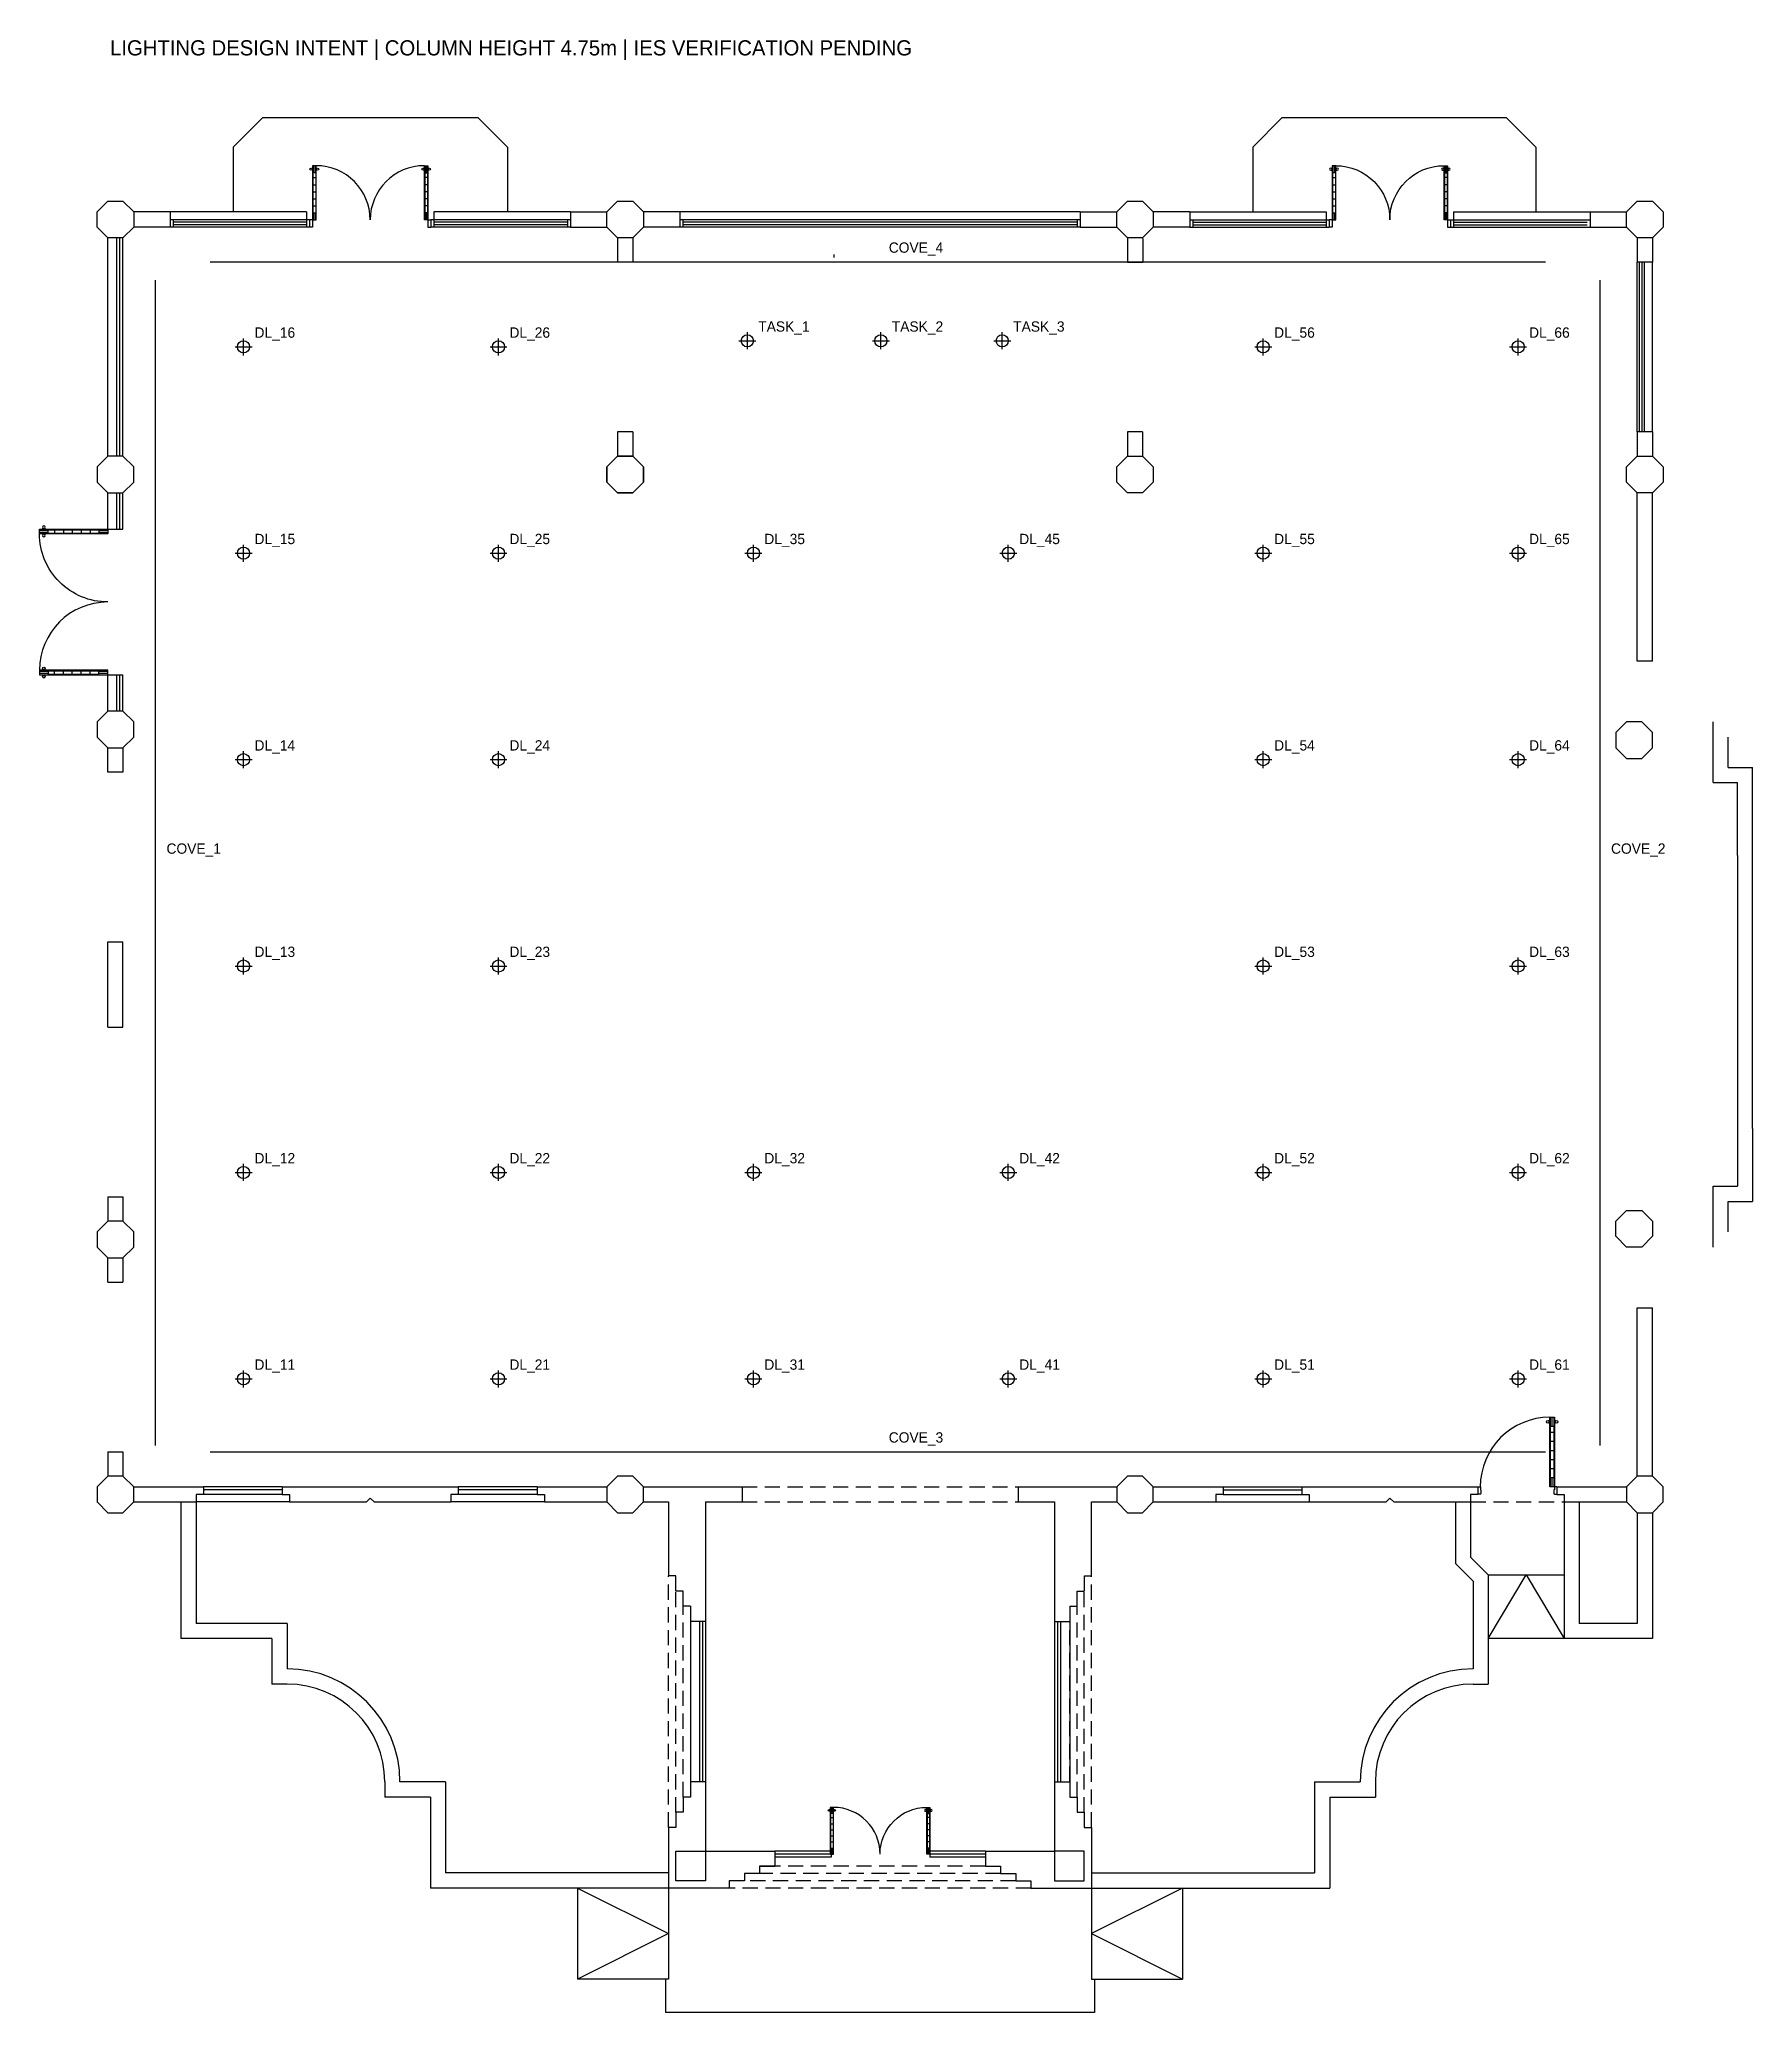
# Model space of a CAD drawing. Header units: metres. Extents: x 19.6 to 47.9, y 6.8 to 39.3.
import ezdxf

# ---------------------------------------------------------------- set-up
doc = ezdxf.new("R2010")
doc.units = ezdxf.units.M
doc.linetypes.add('HIDDEN', pattern=[0.375, 0.25, -0.125])
for name, color, linetype in [('00_SOURCE_ARCHITECTURE', 8, 'Continuous'), ('01_GENERAL_DL', 2, 'Continuous'), ('02_RECEPTION_TASK', 1, 'Continuous'), ('03_COVE', 3, 'Continuous'), ('05_IDS', 7, 'Continuous'), ('DOOR', 5, 'Continuous')]:
    doc.layers.add(name, color=color, linetype=linetype)

# ---------------------------------------------------------------- blocks, each defined once
blk = doc.blocks.new('HHHBHHB')
at = {"layer": 'DOOR'}
for p, q in [((2938.643, 449.729), (2938.643, 448.649)), ((2938.713, 449.729), (2938.643, 449.729)), ((2938.664, 449.588), (2938.664, 449.729)), ((2938.692, 449.588), (2938.692, 449.729)), ((2938.713, 448.649), (2938.713, 449.729)), ((2940.873, 448.649), (2940.873, 449.729)), ((2940.873, 449.729), (2940.943, 449.729)), ((2940.894, 449.588), (2940.894, 449.729)), ((2940.922, 449.588), (2940.922, 449.729)), ((2940.943, 449.729), (2940.943, 448.649)), ((2938.713, 449.588), (2938.643, 449.588)), ((2938.65, 449.588), (2938.65, 448.789)), ((2938.65, 449.49), (2938.706, 449.49)), ((2938.65, 449.35), (2938.706, 449.35)), ((2938.706, 449.588), (2938.706, 448.789)), ((2940.873, 449.588), (2940.943, 449.588)), ((2940.88, 449.588), (2940.88, 448.789)), ((2940.936, 449.49), (2940.88, 449.49)), ((2940.936, 449.35), (2940.88, 449.35)), ((2940.936, 449.588), (2940.936, 448.789)), ((2938.65, 449.21), (2938.706, 449.21)), ((2938.65, 449.069), (2938.706, 449.069)), ((2938.65, 448.929), (2938.706, 448.929)), ((2940.936, 449.21), (2940.88, 449.21)), ((2940.936, 449.069), (2940.88, 449.069)), ((2940.936, 448.929), (2940.88, 448.929)), ((2938.643, 448.789), (2938.713, 448.789)), ((2938.643, 448.649), (2938.713, 448.649)), ((2938.664, 448.649), (2938.664, 448.789)), ((2938.692, 448.649), (2938.692, 448.789)), ((2940.943, 448.789), (2940.873, 448.789)), ((2940.943, 448.649), (2940.873, 448.649)), ((2940.894, 448.649), (2940.894, 448.789)), ((2940.922, 448.649), (2940.922, 448.789))]:
    blk.add_line(p, q, dxfattribs=at)
for centre in [(2938.612, 449.659), (2938.744, 449.659), (2940.841, 449.659), (2940.974, 449.659)]:
    blk.add_circle(centre, 0.021, dxfattribs=at)
for centre, radius, start, end in [((2938.713, 448.649), 1.08, 0, 90), ((2940.873, 448.649), 1.08, 90, 180), ((2938.629, 449.692), 0.0168, 234.97, 326.2886), ((2938.629, 449.625), 0.0168, 33.7114, 125.03), ((2938.727, 449.692), 0.0168, 213.7114, 305.03), ((2938.727, 449.625), 0.0168, 54.97, 146.2886), ((2940.859, 449.692), 0.0168, 234.97, 326.2886), ((2940.859, 449.625), 0.0168, 33.7114, 125.03), ((2940.957, 449.692), 0.0168, 213.7114, 305.03), ((2940.957, 449.625), 0.0168, 54.97, 146.2886)]:
    blk.add_arc(centre, radius, start, end, dxfattribs=at)
blk = doc.blocks.new('GGQSW')
at = {"layer": 'DOOR'}
for p, q in [((2937.589, 444.547), (2937.539, 444.547)), ((2937.589, 444.427), (2937.539, 444.427)), ((2937.589, 444.547), (2937.589, 444.427)), ((2939.489, 444.547), (2939.539, 444.547)), ((2939.489, 444.547), (2939.489, 444.427)), ((2939.489, 444.427), (2939.539, 444.427))]:
    blk.add_line(p, q, dxfattribs=at)
at = {"layer": 'DOOR', "xscale": 0.826086956521868, "yscale": 0.826086956521868, "zscale": 0.826086956521868}
blk.add_blockref('HHHBHHB', (510.014, 73.925), dxfattribs=at)
blk = doc.blocks.new('D')
at = {"layer": 'DOOR'}
for p, q in [((-0.77, 0.77), (-0.82, 0.77)), ((-0.82, 0.77), (-0.82, 0)), ((-0.77, 0.67), (-0.82, 0.67)), ((-0.815, 0.67), (-0.815, 0.1)), ((-0.805, 0.67), (-0.805, 0.77)), ((-0.785, 0.67), (-0.785, 0.77)), ((-0.775, 0.67), (-0.775, 0.1)), ((-0.77, 0), (-0.77, 0.77)), ((-0.815, 0.6), (-0.775, 0.6)), ((-0.815, 0.5), (-0.775, 0.5)), ((-0.815, 0.4), (-0.775, 0.4)), ((-0.815, 0.3), (-0.775, 0.3)), ((-0.82, 0.1), (-0.77, 0.1)), ((-0.82, 0), (-0.77, 0)), ((-0.815, 0.2), (-0.775, 0.2)), ((-0.805, 0), (-0.805, 0.1)), ((-0.785, 0), (-0.785, 0.1))]:
    blk.add_line(p, q, dxfattribs=at)
for centre in [(-0.842, 0.72), (-0.748, 0.72)]:
    blk.add_circle(centre, 0.015, dxfattribs=at)
for centre, radius, start, end in [((-0.83, 0.744), 0.012, 234.97, 326.2886), ((-0.83, 0.696), 0.012, 33.7114, 125.03), ((-0.77, 0), 0.77, 0, 90), ((-0.76, 0.744), 0.012, 213.7114, 305.03), ((-0.76, 0.696), 0.012, 54.97, 146.2886)]:
    blk.add_arc(centre, radius, start, end, dxfattribs=at)
blk = doc.blocks.new('FFFVQQQQSQQQS')
at = {"layer": 'DOOR'}
for p, q in [((2765.71, 366.883), (2765.785, 366.883)), ((2765.71, 365.737), (2765.71, 366.883)), ((2765.71, 366.734), (2765.785, 366.734)), ((2765.718, 366.734), (2765.718, 365.886)), ((2765.777, 366.63), (2765.718, 366.63)), ((2765.733, 366.734), (2765.733, 366.883)), ((2765.763, 366.734), (2765.763, 366.883)), ((2765.777, 366.734), (2765.777, 365.886)), ((2765.785, 366.883), (2765.785, 365.737)), ((2765.777, 366.481), (2765.718, 366.481)), ((2765.777, 366.332), (2765.718, 366.332)), ((2765.777, 366.183), (2765.718, 366.183)), ((2765.777, 366.035), (2765.718, 366.035)), ((2764.525, 365.737), (2764.565, 365.737)), ((2764.525, 365.737), (2764.525, 365.617)), ((2764.565, 365.737), (2764.565, 365.687)), ((2764.565, 365.687), (2764.57, 365.687)), ((2764.575, 365.682), (2764.575, 365.627)), ((2765.785, 365.886), (2765.71, 365.886)), ((2765.785, 365.737), (2765.71, 365.737)), ((2765.733, 365.737), (2765.733, 365.886)), ((2765.763, 365.737), (2765.763, 365.886)), ((2765.775, 365.682), (2765.775, 365.627)), ((2765.785, 365.687), (2765.78, 365.687)), ((2765.785, 365.737), (2765.785, 365.687)), ((2765.825, 365.737), (2765.785, 365.737)), ((2765.825, 365.737), (2765.825, 365.617)), ((2764.565, 365.617), (2764.525, 365.617)), ((2765.785, 365.617), (2765.825, 365.617))]:
    blk.add_line(p, q, dxfattribs=at)
for centre in [(2765.677, 366.808), (2765.818, 366.808)]:
    blk.add_circle(centre, 0.0223, dxfattribs=at)
for centre, radius, start, end in [((2765.71, 365.737), 1.146, 90, 180), ((2765.696, 366.844), 0.0178, 234.97, 326.2886), ((2765.696, 366.773), 0.0178, 33.7114, 125.03), ((2765.8, 366.844), 0.0178, 213.7114, 305.03), ((2765.8, 366.773), 0.0178, 54.97, 146.2886), ((2764.57, 365.682), 0.005, 360, 90), ((2765.78, 365.682), 0.005, 90, 180), ((2764.565, 365.627), 0.01, 270, 360), ((2765.785, 365.627), 0.01, 180, 270)]:
    blk.add_arc(centre, radius, start, end, dxfattribs=at)

msp = doc.modelspace()

# ---------------------------------------------------------------- linework, layer by layer
at = {"layer": '00_SOURCE_ARCHITECTURE'}
for p, q in [((22.826, 37.489), (23.309, 37.972)), ((26.864, 37.972), (23.309, 37.972)), ((27.347, 37.489), (26.864, 37.972)), ((39.626, 37.489), (40.109, 37.972)), ((43.809, 37.972), (40.109, 37.972)), ((44.292, 37.489), (43.809, 37.972)), ((22.826, 37.489), (22.826, 36.422)), ((27.347, 37.489), (27.347, 36.422)), ((39.626, 37.489), (39.626, 36.422)), ((44.292, 37.489), (44.292, 36.422)), ((21.789, 36.422), (21.189, 36.422)), ((24.037, 36.422), (21.789, 36.422)), ((21.789, 36.422), (21.789, 36.172)), ((21.789, 36.422), (21.789, 36.172)), ((24.037, 36.422), (24.037, 36.172)), ((26.137, 36.422), (26.137, 36.172)), ((28.385, 36.422), (26.137, 36.422)), ((28.385, 36.422), (28.385, 36.172)), ((28.385, 36.422), (28.985, 36.422)), ((28.385, 36.422), (28.385, 36.172)), ((30.189, 36.422), (29.589, 36.422)), ((36.785, 36.422), (30.189, 36.422)), ((30.189, 36.422), (30.189, 36.172)), ((36.785, 36.422), (37.385, 36.422)), ((36.785, 36.422), (36.785, 36.172)), ((38.589, 36.422), (37.989, 36.422)), ((38.589, 36.422), (40.837, 36.422)), ((38.589, 36.422), (38.589, 36.172)), ((38.589, 36.422), (38.589, 36.172)), ((40.837, 36.422), (40.837, 36.172)), ((42.937, 36.422), (45.185, 36.422)), ((42.937, 36.422), (42.937, 36.172)), ((45.185, 36.422), (45.185, 36.172)), ((45.185, 36.422), (45.785, 36.422)), ((21.789, 36.172), (21.189, 36.172)), ((24.087, 36.292), (21.789, 36.292)), ((24.087, 36.172), (21.789, 36.172)), ((21.839, 36.292), (21.839, 36.172)), ((24.037, 36.252), (21.839, 36.252)), ((24.037, 36.212), (21.839, 36.212)), ((24.087, 36.292), (24.087, 36.172)), ((26.087, 36.292), (26.087, 36.172)), ((28.385, 36.292), (26.087, 36.292)), ((28.385, 36.172), (26.087, 36.172)), ((28.335, 36.252), (26.137, 36.252)), ((28.335, 36.212), (26.137, 36.212)), ((28.335, 36.292), (28.335, 36.172)), ((28.385, 36.172), (28.985, 36.172)), ((30.189, 36.172), (29.589, 36.172)), ((36.785, 36.292), (30.189, 36.292)), ((36.785, 36.172), (30.189, 36.172)), ((30.239, 36.292), (30.239, 36.172)), ((36.735, 36.252), (30.239, 36.252)), ((36.735, 36.212), (30.239, 36.212)), ((36.735, 36.292), (36.735, 36.172)), ((36.785, 36.172), (37.385, 36.172)), ((38.589, 36.172), (37.989, 36.172)), ((38.589, 36.292), (40.887, 36.292)), ((38.589, 36.172), (40.887, 36.172)), ((38.639, 36.292), (38.639, 36.172)), ((38.639, 36.252), (40.837, 36.252)), ((38.639, 36.212), (40.837, 36.212)), ((40.887, 36.292), (40.887, 36.172)), ((42.887, 36.292), (42.887, 36.172)), ((42.887, 36.292), (45.185, 36.292)), ((42.887, 36.172), (45.185, 36.172)), ((42.937, 36.252), (45.135, 36.252)), ((42.937, 36.212), (45.135, 36.212)), ((45.185, 36.172), (45.785, 36.172)), ((20.762, 32.399), (20.762, 35.995)), ((20.912, 32.399), (20.912, 35.995)), ((20.962, 32.399), (20.962, 35.995)), ((21.012, 32.399), (21.012, 35.995)), ((29.162, 35.995), (29.162, 35.595)), ((29.412, 35.995), (29.412, 35.595)), ((37.564, 35.987), (37.564, 35.587)), ((37.814, 35.987), (37.814, 35.587)), ((45.962, 35.995), (45.962, 35.595)), ((46.212, 35.995), (46.212, 35.595)), ((29.412, 35.595), (29.162, 35.595)), ((32.733, 35.67), (32.733, 35.72)), ((37.814, 35.587), (37.564, 35.587)), ((46.212, 35.595), (45.962, 35.595)), ((45.962, 32.799), (45.962, 35.595)), ((46.002, 32.799), (46.002, 35.595)), ((46.042, 32.799), (46.042, 35.595)), ((46.082, 32.799), (46.082, 35.595)), ((46.212, 32.799), (46.212, 35.595)), ((29.412, 32.799), (29.162, 32.799)), ((29.162, 32.799), (29.162, 32.399)), ((29.412, 32.799), (29.412, 32.399)), ((37.812, 32.799), (37.562, 32.799)), ((37.562, 32.799), (37.562, 32.399)), ((37.812, 32.799), (37.812, 32.399)), ((46.212, 32.799), (45.962, 32.799)), ((45.962, 32.799), (45.962, 32.399)), ((46.212, 32.799), (46.212, 32.399)), ((20.762, 31.195), (20.762, 31.795)), ((20.912, 31.195), (20.912, 31.795)), ((20.962, 31.195), (20.962, 31.795)), ((21.012, 31.195), (21.012, 31.795)), ((45.962, 29.022), (45.962, 31.795)), ((46.212, 29.022), (46.212, 31.795)), ((20.762, 31.195), (21.012, 31.195)), ((46.212, 29.022), (45.962, 29.022)), ((20.762, 28.199), (20.762, 28.799)), ((20.762, 28.799), (21.012, 28.799)), ((20.912, 28.199), (20.912, 28.799)), ((20.962, 28.199), (20.962, 28.799)), ((21.012, 28.199), (21.012, 28.799)), ((47.212, 27.022), (47.212, 28.022)), ((47.462, 27.272), (47.462, 27.772)), ((20.762, 27.195), (20.762, 27.595)), ((21.012, 27.595), (21.012, 27.195)), ((21.012, 27.195), (20.762, 27.195)), ((47.212, 27.022), (47.612, 27.022)), ((47.462, 27.272), (47.862, 27.272)), ((47.612, 25.822), (47.612, 27.022)), ((47.862, 26.072), (47.862, 27.272)), ((47.862, 21.322), (47.862, 26.072)), ((47.612, 25.822), (47.612, 21.572)), ((20.762, 22.995), (20.762, 24.399)), ((20.762, 24.399), (21.012, 24.399)), ((21.012, 22.995), (21.012, 24.399)), ((20.762, 22.995), (21.012, 22.995)), ((47.612, 21.572), (47.612, 20.372)), ((47.862, 21.322), (47.862, 20.122)), ((20.762, 20.199), (20.762, 19.799)), ((20.762, 20.199), (21.012, 20.199)), ((21.012, 20.199), (21.012, 19.799)), ((47.212, 20.372), (47.612, 20.372)), ((47.212, 19.372), (47.212, 20.372)), ((47.462, 20.122), (47.862, 20.122)), ((47.462, 19.622), (47.462, 20.122)), ((20.762, 18.945), (20.762, 19.195)), ((21.012, 19.195), (21.012, 18.795)), ((20.762, 18.795), (20.762, 18.945)), ((20.762, 18.795), (21.012, 18.795)), ((45.962, 18.372), (46.212, 18.372)), ((45.962, 15.599), (45.962, 18.372)), ((46.212, 15.599), (46.212, 18.372)), ((20.762, 15.999), (20.762, 15.599)), ((20.762, 15.999), (21.012, 15.999)), ((21.012, 15.999), (21.012, 15.599)), ((21.189, 15.422), (22.337, 15.422)), ((22.217, 15.297), (22.217, 15.172)), ((22.337, 15.297), (22.217, 15.297)), ((23.637, 15.422), (22.337, 15.422)), ((22.337, 15.422), (22.337, 15.297)), ((23.637, 15.372), (22.337, 15.372)), ((23.637, 15.297), (22.337, 15.297)), ((23.637, 15.422), (26.537, 15.422)), ((23.637, 15.422), (26.537, 15.422)), ((23.637, 15.422), (23.637, 15.297)), ((23.637, 15.297), (23.757, 15.297)), ((23.757, 15.297), (23.757, 15.172)), ((26.417, 15.297), (26.417, 15.172)), ((26.537, 15.297), (26.417, 15.297)), ((26.417, 15.297), (26.417, 15.172)), ((26.537, 15.422), (26.537, 15.297)), ((27.837, 15.422), (26.537, 15.422)), ((27.837, 15.372), (26.537, 15.372)), ((27.837, 15.297), (26.537, 15.297)), ((27.837, 15.422), (28.985, 15.422)), ((27.837, 15.422), (27.837, 15.297)), ((27.837, 15.297), (27.957, 15.297)), ((27.957, 15.297), (27.957, 15.172)), ((29.589, 15.422), (31.212, 15.422)), ((31.212, 15.422), (31.212, 15.172)), ((35.762, 15.422), (37.385, 15.422)), ((35.762, 15.422), (35.762, 15.172)), ((37.989, 15.422), (39.137, 15.422)), ((39.017, 15.297), (39.017, 15.172)), ((39.137, 15.297), (39.017, 15.297)), ((39.137, 15.422), (40.437, 15.422)), ((39.137, 15.422), (39.137, 15.297)), ((39.137, 15.372), (40.437, 15.372)), ((39.137, 15.297), (40.437, 15.297)), ((40.437, 15.422), (40.437, 15.297)), ((40.437, 15.422), (43.337, 15.422)), ((40.437, 15.297), (40.557, 15.297)), ((40.557, 15.297), (40.557, 15.172)), ((43.217, 15.297), (43.217, 15.172)), ((43.337, 15.297), (43.217, 15.297)), ((43.337, 15.422), (43.337, 15.297)), ((44.637, 15.422), (44.637, 15.297)), ((44.637, 15.422), (45.785, 15.422)), ((44.637, 15.422), (44.637, 15.297)), ((44.637, 15.297), (44.757, 15.297)), ((44.637, 15.297), (44.757, 15.297)), ((44.757, 15.297), (44.757, 15.172)), ((44.757, 15.297), (44.757, 15.172)), ((21.189, 15.172), (22.217, 15.172)), ((21.967, 15.172), (21.967, 12.922)), ((22.217, 15.172), (22.217, 13.172)), ((23.757, 15.172), (22.217, 15.172)), ((23.757, 15.172), (25.024, 15.172)), ((23.757, 15.172), (25.024, 15.172)), ((25.087, 15.234), (25.024, 15.172)), ((25.087, 15.234), (25.024, 15.172)), ((25.087, 15.234), (25.149, 15.172)), ((25.087, 15.234), (25.149, 15.172)), ((25.149, 15.172), (26.417, 15.172)), ((25.149, 15.172), (26.417, 15.172)), ((27.957, 15.172), (26.417, 15.172)), ((27.957, 15.172), (28.985, 15.172)), ((29.589, 15.172), (30.002, 15.172)), ((30.002, 15.172), (30.002, 13.955)), ((30.612, 15.172), (30.612, 13.205)), ((30.612, 15.172), (31.212, 15.172)), ((35.762, 15.172), (36.362, 15.172)), ((36.362, 15.172), (36.362, 13.205)), ((36.972, 13.955), (36.972, 15.172)), ((36.972, 15.172), (37.385, 15.172)), ((37.989, 15.172), (39.017, 15.172)), ((39.017, 15.172), (40.557, 15.172)), ((40.557, 15.172), (41.824, 15.172)), ((41.887, 15.234), (41.824, 15.172)), ((41.887, 15.234), (41.949, 15.172)), ((41.949, 15.172), (43.217, 15.172)), ((42.967, 15.172), (42.967, 14.158)), ((43.217, 15.172), (43.217, 14.262)), ((44.757, 15.172), (44.757, 12.922)), ((44.757, 15.172), (45.785, 15.172)), ((45.007, 15.172), (45.007, 13.172)), ((45.962, 14.995), (45.962, 13.172)), ((46.212, 14.995), (46.212, 12.922)), ((42.967, 14.158), (43.257, 13.868)), ((43.217, 14.262), (43.507, 13.972)), ((30.12, 13.955), (30.002, 13.955)), ((30.12, 13.705), (30.12, 13.955)), ((30.24, 13.705), (30.12, 13.705)), ((30.24, 13.455), (30.24, 13.705)), ((36.733, 13.455), (36.733, 13.705)), ((36.733, 13.705), (36.852, 13.705)), ((36.853, 13.955), (36.972, 13.955)), ((36.853, 13.705), (36.853, 13.955)), ((43.257, 13.868), (43.257, 12.422)), ((43.507, 13.972), (43.507, 12.172)), ((43.507, 13.972), (44.757, 13.972)), ((43.507, 12.922), (44.132, 13.972)), ((44.132, 13.972), (44.757, 12.922)), ((30.362, 13.455), (30.24, 13.455)), ((30.362, 13.455), (30.362, 13.205)), ((36.612, 13.455), (36.612, 13.205)), ((36.612, 13.455), (36.732, 13.455)), ((23.717, 13.172), (22.217, 13.172)), ((23.717, 13.172), (23.717, 12.422)), ((30.362, 13.205), (30.362, 10.562)), ((30.61, 13.205), (30.362, 13.205)), ((30.61, 13.205), (30.362, 13.205)), ((30.512, 13.205), (30.512, 10.562)), ((30.562, 13.205), (30.562, 10.562)), ((30.612, 13.205), (30.612, 10.562)), ((36.362, 13.205), (36.612, 13.205)), ((36.362, 13.205), (36.612, 13.205)), ((36.362, 13.205), (36.362, 10.562)), ((36.412, 13.205), (36.412, 10.562)), ((36.462, 13.205), (36.462, 10.562)), ((36.612, 13.205), (36.612, 10.562)), ((45.962, 13.172), (45.007, 13.172)), ((23.467, 12.922), (21.967, 12.922)), ((23.467, 12.922), (23.467, 12.172)), ((46.212, 12.922), (43.507, 12.922)), ((23.717, 12.172), (23.467, 12.172)), ((43.257, 12.172), (43.507, 12.172)), ((25.327, 10.562), (25.327, 10.312)), ((26.327, 10.562), (25.577, 10.562)), ((26.327, 10.562), (26.327, 9.062)), ((30.362, 10.562), (30.362, 10.312)), ((30.362, 10.562), (30.362, 10.312)), ((30.612, 10.562), (30.362, 10.562)), ((30.612, 10.562), (30.612, 9.422)), ((36.362, 10.562), (36.612, 10.562)), ((36.362, 10.562), (36.362, 9.422)), ((36.612, 10.562), (36.612, 10.312)), ((36.612, 10.562), (36.612, 10.312)), ((40.647, 10.562), (41.397, 10.562)), ((40.647, 10.562), (40.647, 9.062)), ((41.647, 10.562), (41.647, 10.312)), ((26.077, 10.312), (25.327, 10.312)), ((26.077, 10.312), (26.077, 8.812)), ((30.242, 10.312), (30.242, 10.062)), ((30.362, 10.312), (30.242, 10.312)), ((36.612, 10.312), (36.732, 10.312)), ((36.732, 10.312), (36.732, 10.062)), ((40.897, 10.312), (41.647, 10.312)), ((40.897, 10.312), (40.897, 8.812)), ((30.122, 9.812), (30.002, 9.812)), ((30.002, 9.812), (30.002, 8.812)), ((30.242, 10.062), (30.122, 10.062)), ((30.122, 10.062), (30.122, 9.812)), ((36.732, 10.062), (36.852, 10.062)), ((36.852, 10.062), (36.852, 9.812)), ((36.852, 9.812), (36.972, 9.812)), ((36.972, 9.812), (36.972, 8.812)), ((30.612, 9.422), (31.752, 9.422)), ((31.502, 9.172), (31.752, 9.172)), ((31.752, 9.172), (31.502, 9.172)), ((31.502, 9.172), (31.502, 9.052)), ((32.682, 9.422), (31.752, 9.422)), ((31.752, 9.422), (31.752, 9.172)), ((32.682, 9.372), (31.752, 9.372)), ((32.682, 9.322), (31.752, 9.322)), ((32.682, 9.372), (32.682, 9.322)), ((35.222, 9.422), (34.307, 9.422)), ((35.222, 9.372), (34.307, 9.372)), ((34.307, 9.372), (34.307, 9.322)), ((35.222, 9.322), (34.307, 9.322)), ((35.222, 9.422), (35.222, 9.172)), ((35.222, 9.422), (36.362, 9.422)), ((35.222, 9.172), (35.472, 9.172)), ((35.472, 9.172), (35.472, 9.052)), ((30.002, 8.812), (26.077, 8.812)), ((30.002, 9.062), (26.327, 9.062)), ((28.502, 8.812), (30.002, 8.062)), ((28.502, 8.812), (28.502, 7.312)), ((31.002, 8.812), (30.002, 8.812)), ((30.002, 8.812), (30.002, 7.312)), ((31.252, 8.932), (31.002, 8.932)), ((31.002, 8.932), (31.002, 8.812)), ((31.502, 9.052), (31.252, 9.052)), ((31.252, 9.052), (31.252, 8.932)), ((35.472, 9.052), (35.722, 9.052)), ((35.722, 9.052), (35.722, 8.932)), ((35.722, 8.932), (35.972, 8.932)), ((35.972, 8.932), (35.972, 8.812)), ((35.972, 8.812), (36.972, 8.812)), ((36.972, 9.062), (40.647, 9.062)), ((36.972, 8.812), (40.897, 8.812)), ((36.972, 8.812), (36.972, 7.312)), ((38.472, 8.812), (36.972, 8.062)), ((38.472, 8.812), (38.472, 7.312)), ((30.002, 8.062), (28.502, 7.312)), ((36.972, 8.062), (38.472, 7.312)), ((30.002, 7.312), (28.502, 7.312)), ((29.952, 7.312), (29.952, 6.762)), ((36.972, 7.312), (38.472, 7.312)), ((37.022, 7.312), (37.022, 6.762)), ((37.022, 6.762), (29.952, 6.762))]:
    msp.add_line(p, q, dxfattribs=at)
at = {"layer": '00_SOURCE_ARCHITECTURE', "linetype": 'HIDDEN'}
for p, q in [((31.212, 15.422), (35.762, 15.422)), ((31.212, 15.172), (35.762, 15.172)), ((43.217, 15.172), (44.757, 15.172)), ((30.002, 9.812), (30.002, 13.955)), ((30.12, 10.062), (30.12, 13.705)), ((36.852, 10.062), (36.852, 13.705)), ((36.972, 9.812), (36.972, 13.955)), ((30.24, 10.312), (30.24, 13.455)), ((36.732, 10.312), (36.732, 13.455)), ((36.612, 10.562), (36.612, 13.205)), ((35.222, 9.172), (31.752, 9.172)), ((35.972, 8.812), (31.002, 8.812)), ((35.722, 8.932), (31.252, 8.932)), ((35.472, 9.052), (31.502, 9.052))]:
    msp.add_line(p, q, dxfattribs=at)
at = {"layer": '00_SOURCE_ARCHITECTURE'}
for points in [[(20.585, 36.172), (20.585, 36.422), (20.762, 36.599), (21.012, 36.599), (21.189, 36.422), (21.189, 36.172), (21.012, 35.995), (20.762, 35.995)], [(28.985, 36.172), (28.985, 36.422), (29.162, 36.599), (29.412, 36.599), (29.589, 36.422), (29.589, 36.172), (29.412, 35.995), (29.162, 35.995)], [(37.385, 36.172), (37.385, 36.422), (37.562, 36.599), (37.812, 36.599), (37.989, 36.422), (37.989, 36.172), (37.812, 35.995), (37.562, 35.995)], [(45.785, 36.172), (45.785, 36.422), (45.962, 36.599), (46.212, 36.599), (46.389, 36.422), (46.389, 36.172), (46.212, 35.995), (45.962, 35.995)], [(21.189, 31.972), (21.189, 32.222), (21.012, 32.399), (20.762, 32.399), (20.585, 32.222), (20.585, 31.972), (20.762, 31.795), (21.012, 31.795)], [(29.589, 31.972), (29.589, 32.222), (29.412, 32.399), (29.162, 32.399), (28.985, 32.222), (28.985, 31.972), (29.162, 31.795), (29.412, 31.795)], [(28.985, 31.972), (28.985, 32.222), (29.162, 32.399), (29.412, 32.399), (29.589, 32.222), (29.589, 31.972), (29.412, 31.795), (29.162, 31.795)], [(37.385, 31.972), (37.385, 32.222), (37.562, 32.399), (37.812, 32.399), (37.989, 32.222), (37.989, 31.972), (37.812, 31.795), (37.562, 31.795)], [(45.785, 31.972), (45.785, 32.222), (45.962, 32.399), (46.212, 32.399), (46.389, 32.222), (46.389, 31.972), (46.212, 31.795), (45.962, 31.795)], [(21.189, 27.772), (21.189, 28.022), (21.012, 28.199), (20.762, 28.199), (20.585, 28.022), (20.585, 27.772), (20.762, 27.595), (21.012, 27.595)], [(45.608, 27.845), (45.608, 27.595), (45.785, 27.418), (46.035, 27.418), (46.212, 27.595), (46.212, 27.845), (46.035, 28.022), (45.785, 28.022)], [(45.608, 19.549), (45.608, 19.799), (45.785, 19.975), (46.035, 19.975), (46.212, 19.799), (46.212, 19.549), (46.035, 19.372), (45.785, 19.372)], [(21.189, 19.372), (21.189, 19.622), (21.012, 19.799), (20.762, 19.799), (20.585, 19.622), (20.585, 19.372), (20.762, 19.195), (21.012, 19.195)], [(21.189, 15.172), (21.189, 15.422), (21.012, 15.599), (20.762, 15.599), (20.585, 15.422), (20.585, 15.172), (20.762, 14.995), (21.012, 14.995)], [(29.589, 15.172), (29.589, 15.422), (29.412, 15.599), (29.162, 15.599), (28.985, 15.422), (28.985, 15.172), (29.162, 14.995), (29.412, 14.995)], [(37.989, 15.172), (37.989, 15.422), (37.812, 15.599), (37.562, 15.599), (37.385, 15.422), (37.385, 15.172), (37.562, 14.995), (37.812, 14.995)], [(46.389, 15.172), (46.389, 15.422), (46.212, 15.599), (45.962, 15.599), (45.785, 15.422), (45.785, 15.172), (45.962, 14.995), (46.212, 14.995)], [(30.612, 8.932), (30.122, 8.932), (30.122, 9.422), (30.612, 9.422)], [(36.362, 8.932), (36.852, 8.932), (36.852, 9.422), (36.362, 9.422)]]:
    msp.add_lwpolyline(points, close=True, dxfattribs=at)
msp.add_lwpolyline([(20.571, 15.158), (20.571, 15.158)], dxfattribs=at)
for centre, radius, start, end in [((23.717, 10.562), 1.86, 0, 90), ((43.257, 10.562), 1.86, 90, 180), ((23.717, 10.562), 1.61, 0, 90), ((43.257, 10.562), 1.61, 90, 180)]:
    msp.add_arc(centre, radius, start, end, dxfattribs=at)
at = {"layer": '01_GENERAL_DL'}
for p, q in [((22.86, 34.2), (23.14, 34.2)), ((23, 34.06), (23, 34.34)), ((27.06, 34.2), (27.34, 34.2)), ((27.2, 34.06), (27.2, 34.34)), ((39.66, 34.2), (39.94, 34.2)), ((39.8, 34.06), (39.8, 34.34)), ((43.86, 34.2), (44.14, 34.2)), ((44, 34.06), (44, 34.34)), ((23, 30.66), (23, 30.94)), ((27.2, 30.66), (27.2, 30.94)), ((31.4, 30.66), (31.4, 30.94)), ((35.6, 30.66), (35.6, 30.94)), ((39.8, 30.66), (39.8, 30.94)), ((44, 30.66), (44, 30.94)), ((22.86, 30.8), (23.14, 30.8)), ((27.06, 30.8), (27.34, 30.8)), ((31.26, 30.8), (31.54, 30.8)), ((35.46, 30.8), (35.74, 30.8)), ((39.66, 30.8), (39.94, 30.8)), ((43.86, 30.8), (44.14, 30.8)), ((22.86, 27.4), (23.14, 27.4)), ((23, 27.26), (23, 27.54)), ((27.06, 27.4), (27.34, 27.4)), ((27.2, 27.26), (27.2, 27.54)), ((39.66, 27.4), (39.94, 27.4)), ((39.8, 27.26), (39.8, 27.54)), ((43.86, 27.4), (44.14, 27.4)), ((44, 27.26), (44, 27.54)), ((23, 23.86), (23, 24.14)), ((27.2, 23.86), (27.2, 24.14)), ((39.8, 23.86), (39.8, 24.14)), ((44, 23.86), (44, 24.14)), ((22.86, 24), (23.14, 24)), ((27.06, 24), (27.34, 24)), ((39.66, 24), (39.94, 24)), ((43.86, 24), (44.14, 24)), ((22.86, 20.6), (23.14, 20.6)), ((23, 20.46), (23, 20.74)), ((27.06, 20.6), (27.34, 20.6)), ((27.2, 20.46), (27.2, 20.74)), ((31.26, 20.6), (31.54, 20.6)), ((31.4, 20.46), (31.4, 20.74)), ((35.46, 20.6), (35.74, 20.6)), ((35.6, 20.46), (35.6, 20.74)), ((39.66, 20.6), (39.94, 20.6)), ((39.8, 20.46), (39.8, 20.74)), ((43.86, 20.6), (44.14, 20.6)), ((44, 20.46), (44, 20.74)), ((23, 17.06), (23, 17.34)), ((27.2, 17.06), (27.2, 17.34)), ((31.4, 17.06), (31.4, 17.34)), ((35.6, 17.06), (35.6, 17.34)), ((39.8, 17.06), (39.8, 17.34)), ((44, 17.06), (44, 17.34)), ((22.86, 17.2), (23.14, 17.2)), ((27.06, 17.2), (27.34, 17.2)), ((31.26, 17.2), (31.54, 17.2)), ((35.46, 17.2), (35.74, 17.2)), ((39.66, 17.2), (39.94, 17.2)), ((43.86, 17.2), (44.14, 17.2))]:
    msp.add_line(p, q, dxfattribs=at)
for centre in [(23, 34.2), (27.2, 34.2), (39.8, 34.2), (44, 34.2), (23, 30.8), (27.2, 30.8), (31.4, 30.8), (35.6, 30.8), (39.8, 30.8), (44, 30.8), (23, 27.4), (27.2, 27.4), (39.8, 27.4), (44, 27.4), (23, 24), (27.2, 24), (39.8, 24), (44, 24), (23, 20.6), (27.2, 20.6), (31.4, 20.6), (35.6, 20.6), (39.8, 20.6), (44, 20.6), (23, 17.2), (27.2, 17.2), (31.4, 17.2), (35.6, 17.2), (39.8, 17.2), (44, 17.2)]:
    msp.add_circle(centre, 0.1, dxfattribs=at)
at = {"layer": '02_RECEPTION_TASK'}
for p, q in [((31.16, 34.3), (31.44, 34.3)), ((31.3, 34.16), (31.3, 34.44)), ((33.36, 34.3), (33.64, 34.3)), ((33.5, 34.16), (33.5, 34.44)), ((35.36, 34.3), (35.64, 34.3)), ((35.5, 34.16), (35.5, 34.44))]:
    msp.add_line(p, q, dxfattribs=at)
for centre in [(31.3, 34.3), (33.5, 34.3), (35.5, 34.3)]:
    msp.add_circle(centre, 0.1, dxfattribs=at)
at = {"layer": '03_COVE'}
for p, q in [((22.45, 35.6), (44.45, 35.6)), ((21.55, 16.1), (21.55, 35.3)), ((45.35, 16.1), (45.35, 35.3)), ((22.45, 16), (44.45, 16))]:
    msp.add_line(p, q, dxfattribs=at)

# ---------------------------------------------------------------- block references
at = {"layer": '00_SOURCE_ARCHITECTURE'}
for name, p in [('GGQSW', (-2913.452, -408.256)), ('FFFVQQQQSQQQS', (-2721.188, -350.315)), ('D', (33.487, 9.372))]:
    msp.add_blockref(name, p, dxfattribs=at)
at = {"layer": '00_SOURCE_ARCHITECTURE', "xscale": -1}
for name, p in [('GGQSW', (2980.425, -408.256)), ('D', (33.487, 9.372))]:
    msp.add_blockref(name, p, dxfattribs=at)
at = {"layer": '00_SOURCE_ARCHITECTURE', "yscale": 1.461247932573315, "rotation": 90.00000000171175}
for xscale, zscale in [(-1.461247932573315, 1.461247932568049), (1.461247932573315, 1.461247932573315)]:
    msp.add_blockref('D', (20.762, 29.997), dxfattribs=dict(at, xscale=xscale, zscale=zscale))

# ---------------------------------------------------------------- texts
at = {"layer": '00_SOURCE_ARCHITECTURE', "flags": 1}
for tag, p, s in [('YSIZE', (28.996, 32.861), '3155.354176764953'), ('XSIZE', (28.996, 32.861), '788.8385441912399'), ('YSIZE', (37.376, 32.843), '3155.354176764953'), ('XSIZE', (37.376, 32.843), '788.8385441912399')]:
    msp.add_attdef(tag, p, s, height=0.000405, dxfattribs=at)
at = {"layer": '05_IDS'}
for s, height, p in [('LIGHTING DESIGN INTENT | COLUMN HEIGHT 4.75m | IES VERIFICATION PENDING', 0.25, (20.8, 39)), ('COVE_4', 0.17, (33.63, 35.75)), ('DL_16', 0.17, (23.18, 34.35)), ('DL_26', 0.17, (27.38, 34.35)), ('TASK_1', 0.17, (31.48, 34.45)), ('TASK_2', 0.17, (33.68, 34.45)), ('TASK_3', 0.17, (35.68, 34.45)), ('DL_56', 0.17, (39.98, 34.35)), ('DL_66', 0.17, (44.18, 34.35)), ('DL_15', 0.17, (23.18, 30.95)), ('DL_25', 0.17, (27.38, 30.95)), ('DL_35', 0.17, (31.58, 30.95)), ('DL_45', 0.17, (35.78, 30.95)), ('DL_55', 0.17, (39.98, 30.95)), ('DL_65', 0.17, (44.18, 30.95)), ('DL_14', 0.17, (23.18, 27.55)), ('DL_24', 0.17, (27.38, 27.55)), ('DL_54', 0.17, (39.98, 27.55)), ('DL_64', 0.17, (44.18, 27.55)), ('COVE_1', 0.17, (21.73, 25.85)), ('COVE_2', 0.17, (45.53, 25.85)), ('DL_13', 0.17, (23.18, 24.15)), ('DL_23', 0.17, (27.38, 24.15)), ('DL_53', 0.17, (39.98, 24.15)), ('DL_63', 0.17, (44.18, 24.15)), ('DL_12', 0.17, (23.18, 20.75)), ('DL_22', 0.17, (27.38, 20.75)), ('DL_32', 0.17, (31.58, 20.75)), ('DL_42', 0.17, (35.78, 20.75)), ('DL_52', 0.17, (39.98, 20.75)), ('DL_62', 0.17, (44.18, 20.75)), ('DL_11', 0.17, (23.18, 17.35)), ('DL_21', 0.17, (27.38, 17.35)), ('DL_31', 0.17, (31.58, 17.35)), ('DL_41', 0.17, (35.78, 17.35)), ('DL_51', 0.17, (39.98, 17.35)), ('DL_61', 0.17, (44.18, 17.35)), ('COVE_3', 0.17, (33.63, 16.15))]:
    msp.add_text(s, height=height, dxfattribs=at).set_placement(p)

doc.saveas('drawing.dxf')
